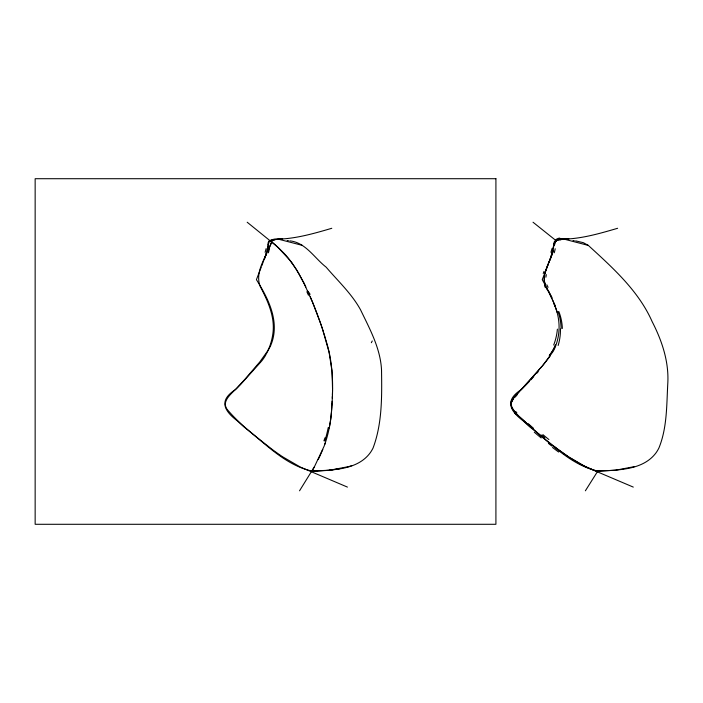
<?xml version="1.0" encoding="UTF-8"?>
<svg xmlns="http://www.w3.org/2000/svg" width="703" height="703" viewBox="0 0 703 703"><rect width="100%" height="100%" fill="white"/><g stroke="black" fill="none" stroke-linecap="round" stroke-linejoin="round"><path stroke-width="1.05" d="M332.537 389.313L332.097 372.362M332.501 391.307L332.519 390.314M332.475 392.309L332.387 395.297M332.352 396.299L332.273 398.293M332.115 402.046C333.371 382.133 332.414 361.887 326.684 342.677M332.15 401.281L331.517 411.738M332.08 402.81L331.921 405.851M331.878 406.615L330.937 417.538M331.456 412.459L330.77 418.839A129.765 129.765 0 0 1 329.013 429.111A142.032 142.032 0 0 1 327.387 435.904L326.719 438.321A107.902 107.902 0 0 1 324.092 446.256L314.408 466.774L299.531 490.808M330.849 418.259L329.25 427.969M519.798 390.85L513.998 397.432L511.116 403.021A7.443 7.355 -53.7 0 0 510.984 403.619L511.582 407.125L515.141 412.125M267.905 246.691L268.247 244.688M552.646 251.736C552.945 244.916 555.493 236.999 564.034 239.161M553.929 245.549L550.546 258.186M553.911 245.646L554.087 244.688M553.955 245.409C553.946 241.129 557.989 238.66 561.961 239.213M553.569 247.702L553.393 248.66M267.852 246.99L265.523 255.866M511.186 402.74C511.063 412.037 521.028 417.512 526.978 423.777M267.553 248.686L268.889 242.447L270.743 240.25M544.509 274.908L544.078 280.172L545.633 285.523M552.602 251.876L550.449 258.432M266.586 252.526L261.815 265.769M544.983 273.151L545.756 270.76M552.215 253.194L551.468 255.532M325.366 442.662L324.777 444.366M265.409 256.191L265.057 257.193M551.249 256.191L551.011 256.859M550.959 257.026L549.017 262.263M264.943 257.526L264.706 258.186M545.923 270.295L546.433 268.924M550.335 258.774L550.124 259.328M550.177 259.196C545.537 269.46 540.545 281.841 548.771 291.938M546.6 268.467L547.127 267.114M261.288 267.07L256.419 279.662C267.588 297.36 278.713 318.898 272.527 340.384A53.208 53.208 0 0 1 270.365 346.298L265.049 356.245A62.268 62.268 0 0 1 261.718 360.973L240.654 384.453A162.094 162.094 0 0 1 235.479 389.559C219.116 400.112 223.194 410.13 237.333 420.869A417.617 417.617 0 0 0 244.161 427.09C265.47 443.593 285.313 465.404 312.527 471.186M264.231 259.477L266.578 253.502M548.059 264.715L547.303 266.665M550.071 259.477L552.048 254.433M552.277 253.845L542.259 279.662L552.031 297.554M552.417 253.502L553.525 250.734M267.544 251.076L272.07 241.287M322.826 449.481L319.496 456.976M319.224 457.53L318.204 459.595M314.285 467.003L313.345 468.69M313.143 469.033L312.404 470.333M312 471.019C331.218 470.087 357.3 470.483 370.235 452.767A37.971 37.971 0 0 0 373.047 448.066C382.344 423.399 381.905 395.93 381.527 369.91C380.428 348.266 369.76 328.978 360.586 309.882C351.746 293.74 337.967 281.033 326.122 267.14C314.434 258.106 305.691 242.465 289.794 240.857M597.849 470.992L585.371 490.808M271.736 241.7C267.105 255.927 254.249 271.042 260.18 286.385C268.054 301.411 275.761 318.108 272.579 335.516A56.003 56.003 0 0 1 270.18 345.006L269.565 346.667A35.888 35.888 0 0 1 267.228 351.544L259.723 362.019L245.022 379.137A336.473 336.473 0 0 1 238.528 386.114C233.765 392.336 220.76 400.13 227.007 409.216C240.048 424.77 256.551 437.055 272.413 449.577A280.866 280.866 0 0 0 282.571 456.757L300.409 467.1L347.44 487.091M513.331 398.373L524.368 386.114A336.473 336.473 0 0 0 530.862 379.137L536.494 372.792M550.133 356.052L546.723 360.56M269.495 241.384L270.55 240.373M555.326 241.384L556.539 240.277M546.442 360.911L542.426 365.841M541.846 366.535L540.08 368.636M539.482 369.33L537.101 372.098M536.732 373.319L538.146 371.755M532.812 377.66L533.805 376.562M530.827 379.831L532.32 378.205M529.35 381.43L526.485 384.453A162.094 162.094 0 0 1 521.31 389.559C504.956 400.112 509.034 410.13 523.164 420.869A417.617 417.617 0 0 0 530 427.09C551.31 443.593 571.152 465.404 598.367 471.186M523.884 386.615L543.331 364.752L553.059 351.544A35.888 35.888 0 0 0 555.405 346.667L556.011 345.015A56.003 56.003 0 0 0 558.419 335.516C560.036 325.735 558.639 315.629 555.203 306.385M522.531 388.03L523.208 387.327M520.484 390.139L521.846 388.733M348.767 466.581L352.326 465.483M331.79 228.282C314.601 233.352 296.49 238.554 278.722 239.143M617.629 228.282C600.098 233.405 582.269 238.651 563.885 239.161M348.67 466.607L329.417 470.272M634.501 466.607L615.248 470.272L596.495 471.177M276.279 239.205C273.159 239.24 267.149 239.881 273.045 243.01M339.901 468.681L329.347 470.272L317.281 471.115M568.973 238.932L568.542 238.967M273.599 239.371L281.613 239.029M282.694 238.967L282.044 239.002M568.525 238.967L566.627 239.073M568.411 238.976L567.216 239.038M560.607 239.266L561.056 239.248M566.609 239.073L564.184 239.161L588.332 245.417C612.647 267.702 638.596 290.84 652.138 321.605C661.804 340.401 668.799 360.955 667.85 382.379C666.567 404.295 667.349 427.424 658.887 448.066A37.971 37.971 0 0 1 656.075 452.767C642.709 470.843 616.513 469.991 596.364 471.177M280.576 239.082L280.04 239.099M566.372 239.082L561.82 239.213M561.214 239.24L561.706 239.222M279.618 239.117L278.942 239.143M278.283 239.161L277.395 239.178M276.727 239.196L277.43 239.178M310.664 471.177L317.167 471.124M573.007 240.514L574.307 240.672M287.167 240.514L288.467 240.672M575.634 240.857L583.402 242.702L588.332 245.417M278.344 239.161L302.492 245.417M593.376 469.955L582.559 465.316L570.467 458.128M593.552 470.026L596.478 471.168M633.28 487.091L586.249 467.1L568.402 456.757A280.866 280.866 0 0 1 558.252 449.577L543.735 438.18M568.955 457.126L557.251 448.83M556.714 448.435L554.535 446.783M533.023 222.227L556.337 240.857M247.184 222.227L275.427 245.083M543.454 437.951L540.862 435.798M545.124 439.322L538.19 433.549M540.572 435.552L518.981 416.238M537.575 433.03L536.661 432.248M273.344 243.264L277.492 246.929M530.607 427.011L529.623 426.141M529.297 425.851L527.312 424.076M275.725 245.338L279.522 248.8M277.782 247.192L290.471 260.883M279.803 249.073L284.082 253.352A91.531 91.531 0 0 1 288.582 258.484L296.42 269.513L303.687 282.597M518.638 415.895L516.283 413.408M290.708 261.191L291.85 262.729M292.079 263.036L293.186 264.6M293.397 264.917L298.793 273.467L304.874 284.996M547.602 289.618L547.224 288.871M548.366 291.121L553.718 302.58L556.714 310.946M548.99 292.369L549.869 294.135M547.039 288.502L546.486 287.386M303.819 282.861L312.607 302.369L320.304 322.607M550.08 294.575L550.941 296.358M305.032 285.339L305.858 287.052M551.152 296.798L551.978 298.59M307.633 290.884L307.967 291.613M308.081 291.868L309.092 294.135M552.382 299.487L554.307 304.039M310.225 296.719L311.895 300.656M312.15 301.279L312.923 303.134M313.169 303.749L313.925 305.612M314.171 306.236L314.909 308.099M315.155 308.722L315.884 310.594M316.122 311.218L316.842 313.099M317.079 313.731L317.782 315.612M318.011 316.245L318.705 318.134M318.934 318.758L322.941 330.384M320.533 323.257L321.201 325.199M321.42 325.841L322.088 327.8M322.308 328.459L329.127 352.467L332.018 371.369M323.152 331.016L323.556 332.291M323.758 332.923L324.373 334.865M324.575 335.507L325.753 339.426M325.99 340.234L326.456 341.869M556.846 311.42L557.11 312.378M372.247 340.964A168.667 1.195 -63 0 1 371.351 342.721M324.971 437.802A26.951 2.012 -72.1 0 1 323.925 440.807M328.248 427.521A39.843 10.281 -79.4 0 1 324.812 441.071M309.338 292.8A80.397 14.851 71.5 0 1 310.049 294.408M306.868 291.745A54.272 5.141 68.8 0 1 308.432 295.216M270.945 240.637A12.399 5.8 18.1 0 1 274.188 239.899M557.013 240.549A10.158 5.211 13.7 0 1 560.845 239.916M553.727 244.688A8.911 8.682 -29.8 0 1 554.658 241.067M555.203 248.748A41.02 34.623 -52.8 0 1 554.254 252.799M551.934 248.634A41.02 31.442 -58.6 0 1 550.932 252.307M554.658 244.697A8.911 7.575 -55.6 0 1 555.704 241.56M555.871 239.749A10.158 6.424 28.9 0 1 559.781 238.097M558.63 452.029A137.27 18.63 46.5 0 1 552.523 447.477M551.767 446.027A109.817 11.925 44.9 0 1 548.463 443.426M533.577 428.355A66.469 5.044 43.2 0 1 528.269 423.698M516.819 412.784A53.613 43.489 63.6 0 1 515.703 411.519M510.905 402.652A15.431 15.123 -59.2 0 1 513.19 398.258M555.511 344.848A49.359 45.291 -12.3 0 1 549.254 355.481M560.449 328.942A59.711 54.843 -18.8 0 1 558.147 345.481M558.173 311.886A66.899 56.908 -41.7 0 1 561.099 328.679M554.105 304.091A118.965 100.933 2.1 0 1 555.019 306.429M548.094 287.325A50.317 31.442 34.3 0 1 546.829 284.759M543.234 273.52A67.778 33.015 58.9 0 1 544.025 271.402M545.897 277.219A59.324 27.496 62.5 0 1 546.336 274.645M545.273 287.413A55.607 36.574 31.2 0 1 544.447 285.506M554.5 303.986A118.965 101.267 0.4 0 1 555.379 306.341M558.841 311.578A66.899 57.013 -33.9 0 1 562.365 328.459M557.391 329.145A59.711 51.178 -40 0 1 553.709 345.015M555.458 345.366A49.359 45.844 -12.7 0 1 549.5 355.639M515.299 397.019A44.263 39.755 -57.6 0 1 517.32 394.638M511.248 403.056A15.027 14.288 -61 0 1 513.559 398.539M511.011 403.619A7.443 7.329 -57.1 0 1 511.134 403.021M515.73 414.058A53.613 45.124 65.6 0 1 514.561 412.749M541.169 437.943A66.469 7.241 44.1 0 1 534.289 432.213M544.807 437.653A109.817 10.325 44.1 0 1 541.626 435.016M548.894 439.542A137.27 15.897 45.3 0 1 542.909 434.639M266.094 248.634A41.02 31.442 -58.6 0 1 265.101 252.307M271.173 240.549A10.158 5.211 13.7 0 1 275.014 239.916M267.896 244.688A8.911 8.682 -29.8 0 1 268.818 241.067M269.372 248.748A41.02 34.623 -52.8 0 1 268.423 252.799M495.914 178.711L35.15 178.711L35.15 524.289L495.914 524.289L495.914 178.711"/></g></svg>
